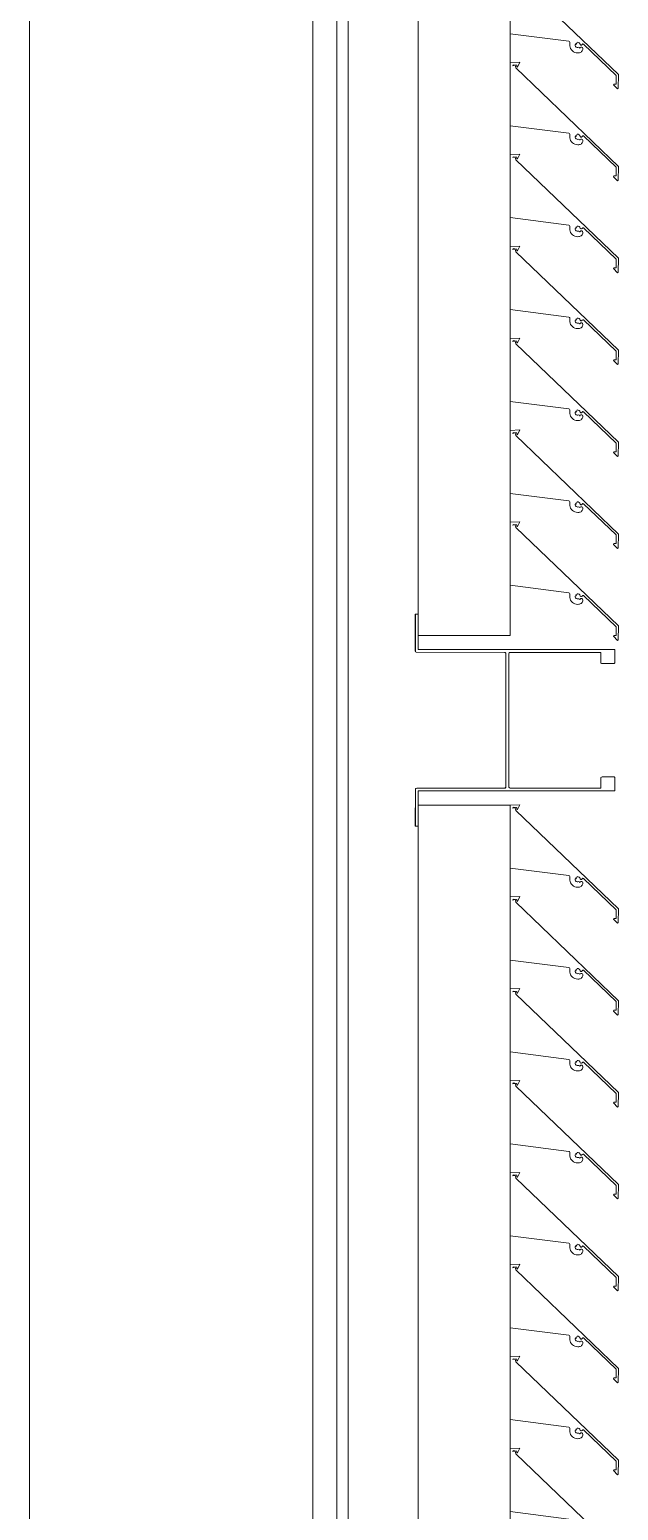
# Model space of a CAD drawing. Header units: millimetres. Extents: x -220592 to 404889, y -217665 to 38245.
# Drawn here: x 7830.18 to 7834.34, y -48047.94 to -48037.47 of the extents above; entities that cross this region are included whole.
import ezdxf

# ---------------------------------------------------------------- set-up
doc = ezdxf.new("R2010")
doc.units = ezdxf.units.MM
doc.linetypes.add('XKITLINE00', pattern=[0])
doc.layers.add('Part', color=7, linetype='Continuous', lineweight=0)

# ---------------------------------------------------------------- blocks, each defined once
blk = doc.blocks.new('*A15046')
at = {"layer": 'Part', "color": 7, "linetype": 'XKITLINE00', "lineweight": 0}
for p, q in [((92.53, 356.643483), (92.53, 93.899527)), ((94.53, 93.899527), (94.53, 244.699959))]:
    blk.add_line(p, q, dxfattribs=at)
blk = doc.blocks.new('*A15638')
at = {"layer": 'Part', "color": 7, "linetype": 'XKITLINE00', "lineweight": 0}
for p, q in [((94.700136, 154.15), (94.700136, 181.4)), ((94.780136, 154.15), (94.780136, 181.4))]:
    blk.add_line(p, q, dxfattribs=at)
blk = doc.blocks.new('*A15639')
at = {"layer": 'Part', "color": 7, "linetype": 'XKITLINE00', "lineweight": 0}
for p, q in [((95.925304, 182.26533), (95.275304, 182.26533)), ((95.275304, 182.26533), (95.275304, 168.465444)), ((95.925304, 182.26533), (95.925304, 168.465444)), ((95.925304, 168.465444), (95.275304, 168.465444))]:
    blk.add_line(p, q, dxfattribs=at)
blk = doc.blocks.new('*A15640')
at = {"layer": 'Part', "color": 7, "linetype": 'XKITLINE00', "lineweight": 0}
for p, q in [((95.925304, 171.865326), (95.992799, 171.86794)), ((95.947029, 171.850196), (95.944993, 171.843623)), ((95.944993, 171.843623), (95.962009, 171.846527)), ((95.972012, 171.847056), (95.947029, 171.850196)), ((95.962009, 171.846527), (95.964906, 171.827984)), ((95.972141, 171.834865), (95.972012, 171.847056)), ((95.977264, 171.834453), (95.972141, 171.834865)), ((95.992799, 171.86794), (95.977264, 171.834453)), ((95.964906, 171.827984), (96.690028, 171.131738)), ((96.339112, 171.366618), (95.925304, 171.419622)), ((96.344187, 171.364428), (96.339112, 171.366618)), ((96.347324, 171.359876), (96.344187, 171.364428)), ((96.346077, 171.34422), (96.347563, 171.354354)), ((96.346452, 171.333984), (96.346077, 171.34422)), ((96.348675, 171.323985), (96.346452, 171.333984)), ((96.347563, 171.354354), (96.347324, 171.359876)), ((96.352673, 171.314555), (96.348675, 171.323985)), ((96.358313, 171.306005), (96.352673, 171.314555)), ((96.391775, 171.343926), (96.38407, 171.34282)), ((96.38407, 171.34282), (96.384639, 171.336336)), ((96.384639, 171.336336), (96.387441, 171.330462)), ((96.387441, 171.330462), (96.392123, 171.32594)), ((96.397771, 171.35193), (96.390606, 171.350986)), ((96.390606, 171.350986), (96.391775, 171.343926)), ((96.392123, 171.32594), (96.398091, 171.323342)), ((96.400093, 171.35932), (96.397771, 171.35193)), ((96.398091, 171.323342), (96.404591, 171.322998)), ((96.406765, 171.358898), (96.400093, 171.35932)), ((96.404591, 171.322998), (96.410509, 171.323903)), ((96.412841, 171.356108), (96.406765, 171.358898)), ((96.410509, 171.323903), (96.41532, 171.321496)), ((96.417508, 171.351322), (96.412841, 171.356108)), ((96.41532, 171.321496), (96.41735, 171.316515)), ((96.41735, 171.316515), (96.420292, 171.321987)), ((96.420622, 171.343748), (96.417508, 171.351322)), ((96.420292, 171.321987), (96.425448, 171.325205)), ((96.424805, 171.339591), (96.420622, 171.343748)), ((96.430699, 171.339385), (96.424805, 171.339591)), ((96.425448, 171.325205), (96.431526, 171.325193)), ((96.435163, 171.343239), (96.430699, 171.339385)), ((96.431526, 171.325193), (96.43667, 171.321956)), ((96.438818, 171.347866), (96.435163, 171.343239)), ((96.43667, 171.321956), (96.43931, 171.316482)), ((96.43931, 171.316482), (96.438814, 171.308712)), ((96.443977, 171.346774), (96.438818, 171.347866)), ((96.674993, 171.125371), (96.443977, 171.346774)), ((96.365409, 171.298618), (96.358313, 171.306005)), ((96.373725, 171.29264), (96.365409, 171.298618)), ((96.382988, 171.288267), (96.373725, 171.29264)), ((96.392889, 171.285644), (96.382988, 171.288267)), ((96.403102, 171.284859), (96.392889, 171.285644)), ((96.409901, 171.284957), (96.403102, 171.284859)), ((96.415629, 171.285593), (96.409901, 171.284957)), ((96.42113, 171.287312), (96.415629, 171.285593)), ((96.4262, 171.290052), (96.42113, 171.287312)), ((96.430653, 171.29371), (96.4262, 171.290052)), ((96.434325, 171.298153), (96.430653, 171.29371)), ((96.437079, 171.303216), (96.434325, 171.298153)), ((96.438814, 171.308712), (96.437079, 171.303216)), ((96.67465, 171.064025), (96.674993, 171.125371)), ((96.690028, 171.131738), (96.689475, 171.032587)), ((96.656145, 171.059007), (96.65723, 171.063928)), ((96.684794, 171.030119), (96.656145, 171.059007)), ((96.65723, 171.063928), (96.67465, 171.064025)), ((96.689475, 171.032587), (96.684794, 171.030119))]:
    blk.add_line(p, q, dxfattribs=at)
blk = doc.blocks.new('*A15641')
at = {"layer": 'Part', "color": 7, "linetype": 'XKITLINE00', "lineweight": 0}
for p, q in [((95.925304, 171.215326), (95.992799, 171.21794)), ((95.992799, 171.21794), (95.977264, 171.184453)), ((95.947029, 171.200196), (95.944993, 171.193623)), ((95.944993, 171.193623), (95.962009, 171.196527)), ((95.972012, 171.197056), (95.947029, 171.200196)), ((95.962009, 171.196527), (95.964906, 171.177984)), ((95.964906, 171.177984), (96.690028, 170.481738)), ((95.972141, 171.184865), (95.972012, 171.197056)), ((95.977264, 171.184453), (95.972141, 171.184865)), ((96.339112, 170.716618), (95.925304, 170.769622)), ((96.344187, 170.714428), (96.339112, 170.716618)), ((96.347324, 170.709876), (96.344187, 170.714428)), ((96.346077, 170.69422), (96.347563, 170.704354)), ((96.346452, 170.683984), (96.346077, 170.69422)), ((96.348675, 170.673985), (96.346452, 170.683984)), ((96.347563, 170.704354), (96.347324, 170.709876)), ((96.391775, 170.693926), (96.38407, 170.69282)), ((96.38407, 170.69282), (96.384639, 170.686336)), ((96.384639, 170.686336), (96.387441, 170.680462)), ((96.397771, 170.70193), (96.390606, 170.700986)), ((96.390606, 170.700986), (96.391775, 170.693926)), ((96.400093, 170.70932), (96.397771, 170.70193)), ((96.406765, 170.708898), (96.400093, 170.70932)), ((96.412841, 170.706108), (96.406765, 170.708898)), ((96.417508, 170.701322), (96.412841, 170.706108)), ((96.420622, 170.693748), (96.417508, 170.701322)), ((96.424805, 170.689591), (96.420622, 170.693748)), ((96.430699, 170.689385), (96.424805, 170.689591)), ((96.435163, 170.693239), (96.430699, 170.689385)), ((96.438818, 170.697866), (96.435163, 170.693239)), ((96.443977, 170.696774), (96.438818, 170.697866)), ((96.674993, 170.475371), (96.443977, 170.696774)), ((96.352673, 170.664555), (96.348675, 170.673985)), ((96.358313, 170.656005), (96.352673, 170.664555)), ((96.365409, 170.648618), (96.358313, 170.656005)), ((96.373725, 170.64264), (96.365409, 170.648618)), ((96.382988, 170.638267), (96.373725, 170.64264)), ((96.392889, 170.635644), (96.382988, 170.638267)), ((96.387441, 170.680462), (96.392123, 170.67594)), ((96.392123, 170.67594), (96.398091, 170.673342)), ((96.403102, 170.634859), (96.392889, 170.635644)), ((96.398091, 170.673342), (96.404591, 170.672998)), ((96.409901, 170.634957), (96.403102, 170.634859)), ((96.404591, 170.672998), (96.410509, 170.673903)), ((96.415629, 170.635593), (96.409901, 170.634957)), ((96.410509, 170.673903), (96.41532, 170.671496)), ((96.41532, 170.671496), (96.41735, 170.666515)), ((96.42113, 170.637312), (96.415629, 170.635593)), ((96.41735, 170.666515), (96.420292, 170.671987)), ((96.420292, 170.671987), (96.425448, 170.675205)), ((96.4262, 170.640052), (96.42113, 170.637312)), ((96.425448, 170.675205), (96.431526, 170.675193)), ((96.430653, 170.64371), (96.4262, 170.640052)), ((96.434325, 170.648153), (96.430653, 170.64371)), ((96.431526, 170.675193), (96.43667, 170.671956)), ((96.437079, 170.653216), (96.434325, 170.648153)), ((96.43667, 170.671956), (96.43931, 170.666482)), ((96.438814, 170.658712), (96.437079, 170.653216)), ((96.43931, 170.666482), (96.438814, 170.658712)), ((96.67465, 170.414025), (96.674993, 170.475371)), ((96.690028, 170.481738), (96.689475, 170.382587)), ((96.656145, 170.409007), (96.65723, 170.413928)), ((96.684794, 170.380119), (96.656145, 170.409007)), ((96.65723, 170.413928), (96.67465, 170.414025)), ((96.689475, 170.382587), (96.684794, 170.380119))]:
    blk.add_line(p, q, dxfattribs=at)
blk = doc.blocks.new('*A15642')
at = {"layer": 'Part', "color": 7, "linetype": 'XKITLINE00', "lineweight": 0}
for p, q in [((95.925304, 170.565326), (95.992799, 170.56794)), ((95.947029, 170.550196), (95.944993, 170.543623)), ((95.944993, 170.543623), (95.962009, 170.546527)), ((95.972012, 170.547056), (95.947029, 170.550196)), ((95.962009, 170.546527), (95.964906, 170.527984)), ((95.964906, 170.527984), (96.690028, 169.831738)), ((95.972141, 170.534865), (95.972012, 170.547056)), ((95.977264, 170.534453), (95.972141, 170.534865)), ((95.992799, 170.56794), (95.977264, 170.534453)), ((96.339112, 170.066618), (95.925304, 170.119622)), ((96.344187, 170.064428), (96.339112, 170.066618)), ((96.347324, 170.059876), (96.344187, 170.064428)), ((96.347563, 170.054354), (96.347324, 170.059876)), ((96.400093, 170.05932), (96.397771, 170.05193)), ((96.406765, 170.058898), (96.400093, 170.05932)), ((96.412841, 170.056108), (96.406765, 170.058898)), ((96.417508, 170.051322), (96.412841, 170.056108)), ((96.346077, 170.04422), (96.347563, 170.054354)), ((96.346452, 170.033984), (96.346077, 170.04422)), ((96.348675, 170.023985), (96.346452, 170.033984)), ((96.352673, 170.014555), (96.348675, 170.023985)), ((96.358313, 170.006005), (96.352673, 170.014555)), ((96.365409, 169.998618), (96.358313, 170.006005)), ((96.373725, 169.99264), (96.365409, 169.998618)), ((96.382988, 169.988267), (96.373725, 169.99264)), ((96.392889, 169.985644), (96.382988, 169.988267)), ((96.391775, 170.043926), (96.38407, 170.04282)), ((96.38407, 170.04282), (96.384639, 170.036336)), ((96.384639, 170.036336), (96.387441, 170.030462)), ((96.387441, 170.030462), (96.392123, 170.02594)), ((96.397771, 170.05193), (96.390606, 170.050986)), ((96.390606, 170.050986), (96.391775, 170.043926)), ((96.392123, 170.02594), (96.398091, 170.023342)), ((96.403102, 169.984859), (96.392889, 169.985644)), ((96.398091, 170.023342), (96.404591, 170.022998)), ((96.409901, 169.984957), (96.403102, 169.984859)), ((96.404591, 170.022998), (96.410509, 170.023903)), ((96.415629, 169.985593), (96.409901, 169.984957)), ((96.410509, 170.023903), (96.41532, 170.021496)), ((96.41532, 170.021496), (96.41735, 170.016515)), ((96.42113, 169.987312), (96.415629, 169.985593)), ((96.41735, 170.016515), (96.420292, 170.021987)), ((96.420622, 170.043748), (96.417508, 170.051322)), ((96.420292, 170.021987), (96.425448, 170.025205)), ((96.424805, 170.039591), (96.420622, 170.043748)), ((96.4262, 169.990052), (96.42113, 169.987312)), ((96.430699, 170.039385), (96.424805, 170.039591)), ((96.425448, 170.025205), (96.431526, 170.025193)), ((96.430653, 169.99371), (96.4262, 169.990052)), ((96.434325, 169.998153), (96.430653, 169.99371)), ((96.435163, 170.043239), (96.430699, 170.039385)), ((96.431526, 170.025193), (96.43667, 170.021956)), ((96.437079, 170.003216), (96.434325, 169.998153)), ((96.438818, 170.047866), (96.435163, 170.043239)), ((96.43667, 170.021956), (96.43931, 170.016482)), ((96.438814, 170.008712), (96.437079, 170.003216)), ((96.43931, 170.016482), (96.438814, 170.008712)), ((96.443977, 170.046774), (96.438818, 170.047866)), ((96.674993, 169.825371), (96.443977, 170.046774)), ((96.656145, 169.759007), (96.65723, 169.763928)), ((96.684794, 169.730119), (96.656145, 169.759007)), ((96.65723, 169.763928), (96.67465, 169.764025)), ((96.67465, 169.764025), (96.674993, 169.825371)), ((96.690028, 169.831738), (96.689475, 169.732587)), ((96.689475, 169.732587), (96.684794, 169.730119))]:
    blk.add_line(p, q, dxfattribs=at)
blk = doc.blocks.new('*A15643')
at = {"layer": 'Part', "color": 7, "linetype": 'XKITLINE00', "lineweight": 0}
for p, q in [((95.925304, 169.915326), (95.992799, 169.91794)), ((95.947029, 169.900196), (95.944993, 169.893623)), ((95.944993, 169.893623), (95.962009, 169.896527)), ((95.972012, 169.897056), (95.947029, 169.900196)), ((95.962009, 169.896527), (95.964906, 169.877984)), ((95.964906, 169.877984), (96.690028, 169.181738)), ((95.972141, 169.884865), (95.972012, 169.897056)), ((95.977264, 169.884453), (95.972141, 169.884865)), ((95.992799, 169.91794), (95.977264, 169.884453)), ((96.339112, 169.416618), (95.925304, 169.469622)), ((96.344187, 169.414428), (96.339112, 169.416618)), ((96.347324, 169.409876), (96.344187, 169.414428)), ((96.346077, 169.39422), (96.347563, 169.404354)), ((96.346452, 169.383984), (96.346077, 169.39422)), ((96.348675, 169.373985), (96.346452, 169.383984)), ((96.347563, 169.404354), (96.347324, 169.409876)), ((96.352673, 169.364555), (96.348675, 169.373985)), ((96.358313, 169.356005), (96.352673, 169.364555)), ((96.365409, 169.348618), (96.358313, 169.356005)), ((96.373725, 169.34264), (96.365409, 169.348618)), ((96.382988, 169.338267), (96.373725, 169.34264)), ((96.392889, 169.335644), (96.382988, 169.338267)), ((96.391775, 169.393926), (96.38407, 169.39282)), ((96.38407, 169.39282), (96.384639, 169.386336)), ((96.384639, 169.386336), (96.387441, 169.380462)), ((96.387441, 169.380462), (96.392123, 169.37594)), ((96.397771, 169.40193), (96.390606, 169.400986)), ((96.390606, 169.400986), (96.391775, 169.393926)), ((96.392123, 169.37594), (96.398091, 169.373342)), ((96.403102, 169.334859), (96.392889, 169.335644)), ((96.400093, 169.40932), (96.397771, 169.40193)), ((96.398091, 169.373342), (96.404591, 169.372998)), ((96.406765, 169.408898), (96.400093, 169.40932)), ((96.409901, 169.334957), (96.403102, 169.334859)), ((96.404591, 169.372998), (96.410509, 169.373903)), ((96.412841, 169.406108), (96.406765, 169.408898)), ((96.415629, 169.335593), (96.409901, 169.334957)), ((96.410509, 169.373903), (96.41532, 169.371496)), ((96.417508, 169.401322), (96.412841, 169.406108)), ((96.41532, 169.371496), (96.41735, 169.366515)), ((96.42113, 169.337312), (96.415629, 169.335593)), ((96.41735, 169.366515), (96.420292, 169.371987)), ((96.420622, 169.393748), (96.417508, 169.401322)), ((96.420292, 169.371987), (96.425448, 169.375205)), ((96.424805, 169.389591), (96.420622, 169.393748)), ((96.4262, 169.340052), (96.42113, 169.337312)), ((96.430699, 169.389385), (96.424805, 169.389591)), ((96.425448, 169.375205), (96.431526, 169.375193)), ((96.430653, 169.34371), (96.4262, 169.340052)), ((96.434325, 169.348153), (96.430653, 169.34371)), ((96.435163, 169.393239), (96.430699, 169.389385)), ((96.431526, 169.375193), (96.43667, 169.371956)), ((96.437079, 169.353216), (96.434325, 169.348153)), ((96.438818, 169.397866), (96.435163, 169.393239)), ((96.43667, 169.371956), (96.43931, 169.366482)), ((96.438814, 169.358712), (96.437079, 169.353216)), ((96.43931, 169.366482), (96.438814, 169.358712)), ((96.443977, 169.396774), (96.438818, 169.397866)), ((96.674993, 169.175371), (96.443977, 169.396774)), ((96.656145, 169.109007), (96.65723, 169.113928)), ((96.65723, 169.113928), (96.67465, 169.114025)), ((96.67465, 169.114025), (96.674993, 169.175371)), ((96.690028, 169.181738), (96.689475, 169.082587)), ((96.684794, 169.080119), (96.656145, 169.109007)), ((96.689475, 169.082587), (96.684794, 169.080119))]:
    blk.add_line(p, q, dxfattribs=at)
blk = doc.blocks.new('*A15644')
at = {"layer": 'Part', "color": 7, "linetype": 'XKITLINE00', "lineweight": 0}
for p, q in [((95.925304, 169.265326), (95.992799, 169.26794)), ((95.947029, 169.250196), (95.944993, 169.243623)), ((95.944993, 169.243623), (95.962009, 169.246527)), ((95.972012, 169.247056), (95.947029, 169.250196)), ((95.962009, 169.246527), (95.964906, 169.227984)), ((95.964906, 169.227984), (96.690028, 168.531738)), ((95.972141, 169.234865), (95.972012, 169.247056)), ((95.977264, 169.234453), (95.972141, 169.234865)), ((95.992799, 169.26794), (95.977264, 169.234453)), ((96.339112, 168.766618), (95.925304, 168.819622)), ((96.344187, 168.764428), (96.339112, 168.766618)), ((96.347324, 168.759876), (96.344187, 168.764428)), ((96.346077, 168.74422), (96.347563, 168.754354)), ((96.346452, 168.733984), (96.346077, 168.74422)), ((96.348675, 168.723985), (96.346452, 168.733984)), ((96.347563, 168.754354), (96.347324, 168.759876)), ((96.352673, 168.714555), (96.348675, 168.723985)), ((96.358313, 168.706005), (96.352673, 168.714555)), ((96.365409, 168.698618), (96.358313, 168.706005)), ((96.373725, 168.69264), (96.365409, 168.698618)), ((96.391775, 168.743926), (96.38407, 168.74282)), ((96.38407, 168.74282), (96.384639, 168.736336)), ((96.384639, 168.736336), (96.387441, 168.730462)), ((96.387441, 168.730462), (96.392123, 168.72594)), ((96.397771, 168.75193), (96.390606, 168.750986)), ((96.390606, 168.750986), (96.391775, 168.743926)), ((96.392123, 168.72594), (96.398091, 168.723342)), ((96.400093, 168.75932), (96.397771, 168.75193)), ((96.398091, 168.723342), (96.404591, 168.722998)), ((96.406765, 168.758898), (96.400093, 168.75932)), ((96.404591, 168.722998), (96.410509, 168.723903)), ((96.412841, 168.756108), (96.406765, 168.758898)), ((96.410509, 168.723903), (96.41532, 168.721496)), ((96.417508, 168.751322), (96.412841, 168.756108)), ((96.41532, 168.721496), (96.41735, 168.716515)), ((96.41735, 168.716515), (96.420292, 168.721987)), ((96.420622, 168.743748), (96.417508, 168.751322)), ((96.420292, 168.721987), (96.425448, 168.725205)), ((96.424805, 168.739591), (96.420622, 168.743748)), ((96.430699, 168.739385), (96.424805, 168.739591)), ((96.425448, 168.725205), (96.431526, 168.725193)), ((96.430653, 168.69371), (96.4262, 168.690052)), ((96.434325, 168.698153), (96.430653, 168.69371)), ((96.435163, 168.743239), (96.430699, 168.739385)), ((96.431526, 168.725193), (96.43667, 168.721956)), ((96.437079, 168.703216), (96.434325, 168.698153)), ((96.438818, 168.747866), (96.435163, 168.743239)), ((96.43667, 168.721956), (96.43931, 168.716482)), ((96.438814, 168.708712), (96.437079, 168.703216)), ((96.43931, 168.716482), (96.438814, 168.708712)), ((96.443977, 168.746774), (96.438818, 168.747866)), ((96.674993, 168.525371), (96.443977, 168.746774)), ((96.382988, 168.688267), (96.373725, 168.69264)), ((96.392889, 168.685644), (96.382988, 168.688267)), ((96.403102, 168.684859), (96.392889, 168.685644)), ((96.409901, 168.684957), (96.403102, 168.684859)), ((96.415629, 168.685593), (96.409901, 168.684957)), ((96.42113, 168.687312), (96.415629, 168.685593)), ((96.4262, 168.690052), (96.42113, 168.687312)), ((96.67465, 168.464025), (96.674993, 168.525371)), ((96.690028, 168.531738), (96.689475, 168.432587)), ((96.656145, 168.459007), (96.65723, 168.463928)), ((96.684794, 168.430119), (96.656145, 168.459007)), ((96.65723, 168.463928), (96.67465, 168.464025)), ((96.689475, 168.432587), (96.684794, 168.430119))]:
    blk.add_line(p, q, dxfattribs=at)
blk = doc.blocks.new('*A15645')
at = {"layer": 'Part', "color": 7, "linetype": 'XKITLINE00', "lineweight": 0}
for p, q in [((95.925418, 167.26533), (95.992799, 167.26794)), ((95.947029, 167.250196), (95.944993, 167.243623)), ((95.944993, 167.243623), (95.962009, 167.246527)), ((95.972012, 167.247056), (95.947029, 167.250196)), ((95.962009, 167.246527), (95.964906, 167.227984)), ((95.964906, 167.227984), (96.690028, 166.531738)), ((95.972141, 167.234865), (95.972012, 167.247056)), ((95.977264, 167.234453), (95.972141, 167.234865)), ((95.992799, 167.26794), (95.977264, 167.234453)), ((96.339112, 166.766618), (95.925304, 166.819622)), ((96.344187, 166.764428), (96.339112, 166.766618)), ((96.347324, 166.759876), (96.344187, 166.764428)), ((96.346077, 166.74422), (96.347563, 166.754354)), ((96.346452, 166.733984), (96.346077, 166.74422)), ((96.348675, 166.723985), (96.346452, 166.733984)), ((96.347563, 166.754354), (96.347324, 166.759876)), ((96.352673, 166.714555), (96.348675, 166.723985)), ((96.358313, 166.706005), (96.352673, 166.714555)), ((96.365409, 166.698618), (96.358313, 166.706005)), ((96.391775, 166.743926), (96.38407, 166.74282)), ((96.38407, 166.74282), (96.384639, 166.736336)), ((96.384639, 166.736336), (96.387441, 166.730462)), ((96.387441, 166.730462), (96.392123, 166.72594)), ((96.397771, 166.75193), (96.390606, 166.750986)), ((96.390606, 166.750986), (96.391775, 166.743926)), ((96.392123, 166.72594), (96.398091, 166.723342)), ((96.400093, 166.75932), (96.397771, 166.75193)), ((96.398091, 166.723342), (96.404591, 166.722998)), ((96.406765, 166.758898), (96.400093, 166.75932)), ((96.404591, 166.722998), (96.410509, 166.723903)), ((96.412841, 166.756108), (96.406765, 166.758898)), ((96.410509, 166.723903), (96.41532, 166.721496)), ((96.417508, 166.751322), (96.412841, 166.756108)), ((96.41532, 166.721496), (96.41735, 166.716515)), ((96.41735, 166.716515), (96.420292, 166.721987)), ((96.420622, 166.743748), (96.417508, 166.751322)), ((96.420292, 166.721987), (96.425448, 166.725205)), ((96.424805, 166.739591), (96.420622, 166.743748)), ((96.430699, 166.739385), (96.424805, 166.739591)), ((96.425448, 166.725205), (96.431526, 166.725193)), ((96.435163, 166.743239), (96.430699, 166.739385)), ((96.431526, 166.725193), (96.43667, 166.721956)), ((96.438818, 166.747866), (96.435163, 166.743239)), ((96.43667, 166.721956), (96.43931, 166.716482)), ((96.438814, 166.708712), (96.437079, 166.703216)), ((96.43931, 166.716482), (96.438814, 166.708712)), ((96.443977, 166.746774), (96.438818, 166.747866)), ((96.674993, 166.525371), (96.443977, 166.746774)), ((96.373725, 166.69264), (96.365409, 166.698618)), ((96.382988, 166.688267), (96.373725, 166.69264)), ((96.392889, 166.685644), (96.382988, 166.688267)), ((96.403102, 166.684859), (96.392889, 166.685644)), ((96.409901, 166.684957), (96.403102, 166.684859)), ((96.415629, 166.685593), (96.409901, 166.684957)), ((96.42113, 166.687312), (96.415629, 166.685593)), ((96.4262, 166.690052), (96.42113, 166.687312)), ((96.430653, 166.69371), (96.4262, 166.690052)), ((96.434325, 166.698153), (96.430653, 166.69371)), ((96.437079, 166.703216), (96.434325, 166.698153)), ((96.67465, 166.464025), (96.674993, 166.525371)), ((96.690028, 166.531738), (96.689475, 166.432587)), ((96.656145, 166.459007), (96.65723, 166.463928)), ((96.684794, 166.430119), (96.656145, 166.459007)), ((96.65723, 166.463928), (96.67465, 166.464025)), ((96.689475, 166.432587), (96.684794, 166.430119))]:
    blk.add_line(p, q, dxfattribs=at)
blk = doc.blocks.new('*A15646')
at = {"layer": 'Part', "color": 7, "linetype": 'XKITLINE00', "lineweight": 0}
for p, q in [((95.925304, 167.26533), (95.275304, 167.26533)), ((95.275304, 167.26533), (95.275304, 153.465444)), ((95.925304, 167.26533), (95.925304, 153.465444)), ((95.925304, 153.465444), (95.275304, 153.465444))]:
    blk.add_line(p, q, dxfattribs=at)
blk = doc.blocks.new('*A15647')
at = {"layer": 'Part', "color": 7, "linetype": 'XKITLINE00', "lineweight": 0}
for p, q in [((95.925304, 166.615326), (95.992799, 166.61794)), ((95.947029, 166.600196), (95.944993, 166.593623)), ((95.972012, 166.597056), (95.947029, 166.600196)), ((95.992799, 166.61794), (95.977264, 166.584453)), ((95.944993, 166.593623), (95.962009, 166.596527)), ((95.962009, 166.596527), (95.964906, 166.577984)), ((95.964906, 166.577984), (96.690028, 165.881738)), ((95.972141, 166.584865), (95.972012, 166.597056)), ((95.977264, 166.584453), (95.972141, 166.584865)), ((96.339112, 166.116618), (95.925304, 166.169622)), ((96.344187, 166.114428), (96.339112, 166.116618)), ((96.347324, 166.109876), (96.344187, 166.114428)), ((96.346077, 166.09422), (96.347563, 166.104354)), ((96.346452, 166.083984), (96.346077, 166.09422)), ((96.348675, 166.073985), (96.346452, 166.083984)), ((96.347563, 166.104354), (96.347324, 166.109876)), ((96.391775, 166.093926), (96.38407, 166.09282)), ((96.38407, 166.09282), (96.384639, 166.086336)), ((96.384639, 166.086336), (96.387441, 166.080462)), ((96.387441, 166.080462), (96.392123, 166.07594)), ((96.397771, 166.10193), (96.390606, 166.100986)), ((96.390606, 166.100986), (96.391775, 166.093926)), ((96.392123, 166.07594), (96.398091, 166.073342)), ((96.400093, 166.10932), (96.397771, 166.10193)), ((96.406765, 166.108898), (96.400093, 166.10932)), ((96.412841, 166.106108), (96.406765, 166.108898)), ((96.417508, 166.101322), (96.412841, 166.106108)), ((96.420622, 166.093748), (96.417508, 166.101322)), ((96.424805, 166.089591), (96.420622, 166.093748)), ((96.430699, 166.089385), (96.424805, 166.089591)), ((96.435163, 166.093239), (96.430699, 166.089385)), ((96.438818, 166.097866), (96.435163, 166.093239)), ((96.443977, 166.096774), (96.438818, 166.097866)), ((96.674993, 165.875371), (96.443977, 166.096774)), ((96.352673, 166.064555), (96.348675, 166.073985)), ((96.358313, 166.056005), (96.352673, 166.064555)), ((96.365409, 166.048618), (96.358313, 166.056005)), ((96.373725, 166.04264), (96.365409, 166.048618)), ((96.382988, 166.038267), (96.373725, 166.04264)), ((96.392889, 166.035644), (96.382988, 166.038267)), ((96.403102, 166.034859), (96.392889, 166.035644)), ((96.398091, 166.073342), (96.404591, 166.072998)), ((96.409901, 166.034957), (96.403102, 166.034859)), ((96.404591, 166.072998), (96.410509, 166.073903)), ((96.415629, 166.035593), (96.409901, 166.034957)), ((96.410509, 166.073903), (96.41532, 166.071496)), ((96.41532, 166.071496), (96.41735, 166.066515)), ((96.42113, 166.037312), (96.415629, 166.035593)), ((96.41735, 166.066515), (96.420292, 166.071987)), ((96.420292, 166.071987), (96.425448, 166.075205)), ((96.4262, 166.040052), (96.42113, 166.037312)), ((96.425448, 166.075205), (96.431526, 166.075193)), ((96.430653, 166.04371), (96.4262, 166.040052)), ((96.434325, 166.048153), (96.430653, 166.04371)), ((96.431526, 166.075193), (96.43667, 166.071956)), ((96.437079, 166.053216), (96.434325, 166.048153)), ((96.43667, 166.071956), (96.43931, 166.066482)), ((96.438814, 166.058712), (96.437079, 166.053216)), ((96.43931, 166.066482), (96.438814, 166.058712)), ((96.67465, 165.814025), (96.674993, 165.875371)), ((96.690028, 165.881738), (96.689475, 165.782587)), ((96.656145, 165.809007), (96.65723, 165.813928)), ((96.684794, 165.780119), (96.656145, 165.809007)), ((96.65723, 165.813928), (96.67465, 165.814025)), ((96.689475, 165.782587), (96.684794, 165.780119))]:
    blk.add_line(p, q, dxfattribs=at)
blk = doc.blocks.new('*A15648')
at = {"layer": 'Part', "color": 7, "linetype": 'XKITLINE00', "lineweight": 0}
for p, q in [((95.925304, 165.965326), (95.992799, 165.96794)), ((95.947029, 165.950196), (95.944993, 165.943623)), ((95.944993, 165.943623), (95.962009, 165.946527)), ((95.972012, 165.947056), (95.947029, 165.950196)), ((95.962009, 165.946527), (95.964906, 165.927984)), ((95.964906, 165.927984), (96.690028, 165.231738)), ((95.972141, 165.934865), (95.972012, 165.947056)), ((95.977264, 165.934453), (95.972141, 165.934865)), ((95.992799, 165.96794), (95.977264, 165.934453)), ((96.339112, 165.466618), (95.925304, 165.519622)), ((96.344187, 165.464428), (96.339112, 165.466618)), ((96.347324, 165.459876), (96.344187, 165.464428)), ((96.346077, 165.44422), (96.347563, 165.454354)), ((96.347563, 165.454354), (96.347324, 165.459876)), ((96.397771, 165.45193), (96.390606, 165.450986)), ((96.390606, 165.450986), (96.391775, 165.443926)), ((96.400093, 165.45932), (96.397771, 165.45193)), ((96.406765, 165.458898), (96.400093, 165.45932)), ((96.412841, 165.456108), (96.406765, 165.458898)), ((96.417508, 165.451322), (96.412841, 165.456108)), ((96.420622, 165.443748), (96.417508, 165.451322)), ((96.438818, 165.447866), (96.435163, 165.443239)), ((96.443977, 165.446774), (96.438818, 165.447866)), ((96.346452, 165.433984), (96.346077, 165.44422)), ((96.348675, 165.423985), (96.346452, 165.433984)), ((96.352673, 165.414555), (96.348675, 165.423985)), ((96.358313, 165.406005), (96.352673, 165.414555)), ((96.365409, 165.398618), (96.358313, 165.406005)), ((96.373725, 165.39264), (96.365409, 165.398618)), ((96.382988, 165.388267), (96.373725, 165.39264)), ((96.392889, 165.385644), (96.382988, 165.388267)), ((96.391775, 165.443926), (96.38407, 165.44282)), ((96.38407, 165.44282), (96.384639, 165.436336)), ((96.384639, 165.436336), (96.387441, 165.430462)), ((96.387441, 165.430462), (96.392123, 165.42594)), ((96.392123, 165.42594), (96.398091, 165.423342)), ((96.403102, 165.384859), (96.392889, 165.385644)), ((96.398091, 165.423342), (96.404591, 165.422998)), ((96.409901, 165.384957), (96.403102, 165.384859)), ((96.404591, 165.422998), (96.410509, 165.423903)), ((96.415629, 165.385593), (96.409901, 165.384957)), ((96.410509, 165.423903), (96.41532, 165.421496)), ((96.41532, 165.421496), (96.41735, 165.416515)), ((96.42113, 165.387312), (96.415629, 165.385593)), ((96.41735, 165.416515), (96.420292, 165.421987)), ((96.420292, 165.421987), (96.425448, 165.425205)), ((96.424805, 165.439591), (96.420622, 165.443748)), ((96.4262, 165.390052), (96.42113, 165.387312)), ((96.430699, 165.439385), (96.424805, 165.439591)), ((96.425448, 165.425205), (96.431526, 165.425193)), ((96.430653, 165.39371), (96.4262, 165.390052)), ((96.434325, 165.398153), (96.430653, 165.39371)), ((96.435163, 165.443239), (96.430699, 165.439385)), ((96.431526, 165.425193), (96.43667, 165.421956)), ((96.437079, 165.403216), (96.434325, 165.398153)), ((96.43667, 165.421956), (96.43931, 165.416482)), ((96.438814, 165.408712), (96.437079, 165.403216)), ((96.43931, 165.416482), (96.438814, 165.408712)), ((96.674993, 165.225371), (96.443977, 165.446774)), ((96.656145, 165.159007), (96.65723, 165.163928)), ((96.684794, 165.130119), (96.656145, 165.159007)), ((96.65723, 165.163928), (96.67465, 165.164025)), ((96.67465, 165.164025), (96.674993, 165.225371)), ((96.690028, 165.231738), (96.689475, 165.132587)), ((96.689475, 165.132587), (96.684794, 165.130119))]:
    blk.add_line(p, q, dxfattribs=at)
blk = doc.blocks.new('*A15649')
at = {"layer": 'Part', "color": 7, "linetype": 'XKITLINE00', "lineweight": 0}
for p, q in [((95.925304, 165.315326), (95.992799, 165.31794)), ((95.947029, 165.300196), (95.944993, 165.293623)), ((95.944993, 165.293623), (95.962009, 165.296527)), ((95.972012, 165.297056), (95.947029, 165.300196)), ((95.962009, 165.296527), (95.964906, 165.277984)), ((95.964906, 165.277984), (96.690028, 164.581738)), ((95.972141, 165.284865), (95.972012, 165.297056)), ((95.977264, 165.284453), (95.972141, 165.284865)), ((95.992799, 165.31794), (95.977264, 165.284453)), ((96.339112, 164.816618), (95.925304, 164.869622)), ((96.344187, 164.814428), (96.339112, 164.816618)), ((96.347324, 164.809876), (96.344187, 164.814428)), ((96.346077, 164.79422), (96.347563, 164.804354)), ((96.346452, 164.783984), (96.346077, 164.79422)), ((96.348675, 164.773985), (96.346452, 164.783984)), ((96.347563, 164.804354), (96.347324, 164.809876)), ((96.352673, 164.764555), (96.348675, 164.773985)), ((96.358313, 164.756005), (96.352673, 164.764555)), ((96.365409, 164.748618), (96.358313, 164.756005)), ((96.373725, 164.74264), (96.365409, 164.748618)), ((96.382988, 164.738267), (96.373725, 164.74264)), ((96.392889, 164.735644), (96.382988, 164.738267)), ((96.391775, 164.793926), (96.38407, 164.79282)), ((96.38407, 164.79282), (96.384639, 164.786336)), ((96.384639, 164.786336), (96.387441, 164.780462)), ((96.387441, 164.780462), (96.392123, 164.77594)), ((96.397771, 164.80193), (96.390606, 164.800986)), ((96.390606, 164.800986), (96.391775, 164.793926)), ((96.392123, 164.77594), (96.398091, 164.773342)), ((96.403102, 164.734859), (96.392889, 164.735644)), ((96.400093, 164.80932), (96.397771, 164.80193)), ((96.398091, 164.773342), (96.404591, 164.772998)), ((96.406765, 164.808898), (96.400093, 164.80932)), ((96.409901, 164.734957), (96.403102, 164.734859)), ((96.404591, 164.772998), (96.410509, 164.773903)), ((96.412841, 164.806108), (96.406765, 164.808898)), ((96.415629, 164.735593), (96.409901, 164.734957)), ((96.410509, 164.773903), (96.41532, 164.771496)), ((96.417508, 164.801322), (96.412841, 164.806108)), ((96.41532, 164.771496), (96.41735, 164.766515)), ((96.42113, 164.737312), (96.415629, 164.735593)), ((96.41735, 164.766515), (96.420292, 164.771987)), ((96.420622, 164.793748), (96.417508, 164.801322)), ((96.420292, 164.771987), (96.425448, 164.775205)), ((96.424805, 164.789591), (96.420622, 164.793748)), ((96.4262, 164.740052), (96.42113, 164.737312)), ((96.430699, 164.789385), (96.424805, 164.789591)), ((96.425448, 164.775205), (96.431526, 164.775193)), ((96.430653, 164.74371), (96.4262, 164.740052)), ((96.434325, 164.748153), (96.430653, 164.74371)), ((96.435163, 164.793239), (96.430699, 164.789385)), ((96.431526, 164.775193), (96.43667, 164.771956)), ((96.437079, 164.753216), (96.434325, 164.748153)), ((96.438818, 164.797866), (96.435163, 164.793239)), ((96.43667, 164.771956), (96.43931, 164.766482)), ((96.438814, 164.758712), (96.437079, 164.753216)), ((96.43931, 164.766482), (96.438814, 164.758712)), ((96.443977, 164.796774), (96.438818, 164.797866)), ((96.674993, 164.575371), (96.443977, 164.796774)), ((96.656145, 164.509007), (96.65723, 164.513928)), ((96.684794, 164.480119), (96.656145, 164.509007)), ((96.65723, 164.513928), (96.67465, 164.514025)), ((96.67465, 164.514025), (96.674993, 164.575371)), ((96.690028, 164.581738), (96.689475, 164.482587)), ((96.689475, 164.482587), (96.684794, 164.480119))]:
    blk.add_line(p, q, dxfattribs=at)
blk = doc.blocks.new('*A15650')
at = {"layer": 'Part', "color": 7, "linetype": 'XKITLINE00', "lineweight": 0}
for p, q in [((95.925304, 164.665326), (95.992799, 164.66794)), ((95.947029, 164.650196), (95.944993, 164.643623)), ((95.944993, 164.643623), (95.962009, 164.646527)), ((95.972012, 164.647056), (95.947029, 164.650196)), ((95.962009, 164.646527), (95.964906, 164.627984)), ((95.964906, 164.627984), (96.690028, 163.931738)), ((95.972141, 164.634865), (95.972012, 164.647056)), ((95.977264, 164.634453), (95.972141, 164.634865)), ((95.992799, 164.66794), (95.977264, 164.634453)), ((96.339112, 164.166618), (95.925304, 164.219622)), ((96.344187, 164.164428), (96.339112, 164.166618)), ((96.347324, 164.159876), (96.344187, 164.164428)), ((96.346077, 164.14422), (96.347563, 164.154354)), ((96.346452, 164.133984), (96.346077, 164.14422)), ((96.348675, 164.123985), (96.346452, 164.133984)), ((96.347563, 164.154354), (96.347324, 164.159876)), ((96.352673, 164.114555), (96.348675, 164.123985)), ((96.358313, 164.106005), (96.352673, 164.114555)), ((96.365409, 164.098618), (96.358313, 164.106005)), ((96.373725, 164.09264), (96.365409, 164.098618)), ((96.382988, 164.088267), (96.373725, 164.09264)), ((96.392889, 164.085644), (96.382988, 164.088267)), ((96.391775, 164.143926), (96.38407, 164.14282)), ((96.38407, 164.14282), (96.384639, 164.136336)), ((96.384639, 164.136336), (96.387441, 164.130462)), ((96.387441, 164.130462), (96.392123, 164.12594)), ((96.397771, 164.15193), (96.390606, 164.150986)), ((96.390606, 164.150986), (96.391775, 164.143926)), ((96.392123, 164.12594), (96.398091, 164.123342)), ((96.400093, 164.15932), (96.397771, 164.15193)), ((96.398091, 164.123342), (96.404591, 164.122998)), ((96.406765, 164.158898), (96.400093, 164.15932)), ((96.404591, 164.122998), (96.410509, 164.123903)), ((96.412841, 164.156108), (96.406765, 164.158898)), ((96.410509, 164.123903), (96.41532, 164.121496)), ((96.417508, 164.151322), (96.412841, 164.156108)), ((96.41532, 164.121496), (96.41735, 164.116515)), ((96.42113, 164.087312), (96.415629, 164.085593)), ((96.41735, 164.116515), (96.420292, 164.121987)), ((96.420622, 164.143748), (96.417508, 164.151322)), ((96.420292, 164.121987), (96.425448, 164.125205)), ((96.424805, 164.139591), (96.420622, 164.143748)), ((96.4262, 164.090052), (96.42113, 164.087312)), ((96.430699, 164.139385), (96.424805, 164.139591)), ((96.425448, 164.125205), (96.431526, 164.125193)), ((96.430653, 164.09371), (96.4262, 164.090052)), ((96.434325, 164.098153), (96.430653, 164.09371)), ((96.435163, 164.143239), (96.430699, 164.139385)), ((96.431526, 164.125193), (96.43667, 164.121956)), ((96.437079, 164.103216), (96.434325, 164.098153)), ((96.438818, 164.147866), (96.435163, 164.143239)), ((96.43667, 164.121956), (96.43931, 164.116482)), ((96.438814, 164.108712), (96.437079, 164.103216)), ((96.43931, 164.116482), (96.438814, 164.108712)), ((96.443977, 164.146774), (96.438818, 164.147866)), ((96.674993, 163.925371), (96.443977, 164.146774)), ((96.403102, 164.084859), (96.392889, 164.085644)), ((96.409901, 164.084957), (96.403102, 164.084859)), ((96.415629, 164.085593), (96.409901, 164.084957)), ((96.67465, 163.864025), (96.674993, 163.925371)), ((96.690028, 163.931738), (96.689475, 163.832587)), ((96.656145, 163.859007), (96.65723, 163.863928)), ((96.684794, 163.830119), (96.656145, 163.859007)), ((96.65723, 163.863928), (96.67465, 163.864025)), ((96.689475, 163.832587), (96.684794, 163.830119))]:
    blk.add_line(p, q, dxfattribs=at)
blk = doc.blocks.new('*A15651')
at = {"layer": 'Part', "color": 7, "linetype": 'XKITLINE00', "lineweight": 0}
for p, q in [((95.925304, 164.015326), (95.992799, 164.01794)), ((95.947029, 164.000196), (95.944993, 163.993623)), ((95.944993, 163.993623), (95.962009, 163.996527)), ((95.972012, 163.997056), (95.947029, 164.000196)), ((95.962009, 163.996527), (95.964906, 163.977984)), ((95.972141, 163.984865), (95.972012, 163.997056)), ((95.977264, 163.984453), (95.972141, 163.984865)), ((95.992799, 164.01794), (95.977264, 163.984453)), ((95.964906, 163.977984), (96.690028, 163.281738)), ((96.339112, 163.516618), (95.925304, 163.569622)), ((96.344187, 163.514428), (96.339112, 163.516618)), ((96.347324, 163.509876), (96.344187, 163.514428)), ((96.346077, 163.49422), (96.347563, 163.504354)), ((96.346452, 163.483984), (96.346077, 163.49422)), ((96.348675, 163.473985), (96.346452, 163.483984)), ((96.347563, 163.504354), (96.347324, 163.509876)), ((96.352673, 163.464555), (96.348675, 163.473985)), ((96.358313, 163.456005), (96.352673, 163.464555)), ((96.391775, 163.493926), (96.38407, 163.49282)), ((96.38407, 163.49282), (96.384639, 163.486336)), ((96.384639, 163.486336), (96.387441, 163.480462)), ((96.387441, 163.480462), (96.392123, 163.47594)), ((96.397771, 163.50193), (96.390606, 163.500986)), ((96.390606, 163.500986), (96.391775, 163.493926)), ((96.392123, 163.47594), (96.398091, 163.473342)), ((96.400093, 163.50932), (96.397771, 163.50193)), ((96.398091, 163.473342), (96.404591, 163.472998)), ((96.406765, 163.508898), (96.400093, 163.50932)), ((96.404591, 163.472998), (96.410509, 163.473903)), ((96.412841, 163.506108), (96.406765, 163.508898)), ((96.410509, 163.473903), (96.41532, 163.471496)), ((96.417508, 163.501322), (96.412841, 163.506108)), ((96.41532, 163.471496), (96.41735, 163.466515)), ((96.41735, 163.466515), (96.420292, 163.471987)), ((96.420622, 163.493748), (96.417508, 163.501322)), ((96.420292, 163.471987), (96.425448, 163.475205)), ((96.424805, 163.489591), (96.420622, 163.493748)), ((96.430699, 163.489385), (96.424805, 163.489591)), ((96.425448, 163.475205), (96.431526, 163.475193)), ((96.435163, 163.493239), (96.430699, 163.489385)), ((96.431526, 163.475193), (96.43667, 163.471956)), ((96.438818, 163.497866), (96.435163, 163.493239)), ((96.43667, 163.471956), (96.43931, 163.466482)), ((96.438814, 163.458712), (96.437079, 163.453216)), ((96.43931, 163.466482), (96.438814, 163.458712)), ((96.443977, 163.496774), (96.438818, 163.497866)), ((96.674993, 163.275371), (96.443977, 163.496774)), ((96.365409, 163.448618), (96.358313, 163.456005)), ((96.373725, 163.44264), (96.365409, 163.448618)), ((96.382988, 163.438267), (96.373725, 163.44264)), ((96.392889, 163.435644), (96.382988, 163.438267)), ((96.403102, 163.434859), (96.392889, 163.435644)), ((96.409901, 163.434957), (96.403102, 163.434859)), ((96.415629, 163.435593), (96.409901, 163.434957)), ((96.42113, 163.437312), (96.415629, 163.435593)), ((96.4262, 163.440052), (96.42113, 163.437312)), ((96.430653, 163.44371), (96.4262, 163.440052)), ((96.434325, 163.448153), (96.430653, 163.44371)), ((96.437079, 163.453216), (96.434325, 163.448153)), ((96.67465, 163.214025), (96.674993, 163.275371)), ((96.690028, 163.281738), (96.689475, 163.182587)), ((96.656145, 163.209007), (96.65723, 163.213928)), ((96.684794, 163.180119), (96.656145, 163.209007)), ((96.65723, 163.213928), (96.67465, 163.214025)), ((96.689475, 163.182587), (96.684794, 163.180119))]:
    blk.add_line(p, q, dxfattribs=at)
blk = doc.blocks.new('*A15652')
at = {"layer": 'Part', "color": 7, "linetype": 'XKITLINE00', "lineweight": 0}
for p, q in [((95.925304, 163.365326), (95.992799, 163.36794)), ((95.992799, 163.36794), (95.977264, 163.334453)), ((95.947029, 163.350196), (95.944993, 163.343623)), ((95.944993, 163.343623), (95.962009, 163.346527)), ((95.972012, 163.347056), (95.947029, 163.350196)), ((95.962009, 163.346527), (95.964906, 163.327984)), ((95.964906, 163.327984), (96.690028, 162.631738)), ((95.972141, 163.334865), (95.972012, 163.347056)), ((95.977264, 163.334453), (95.972141, 163.334865)), ((96.339112, 162.866618), (95.925304, 162.919622)), ((96.344187, 162.864428), (96.339112, 162.866618)), ((96.347324, 162.859876), (96.344187, 162.864428)), ((96.346077, 162.84422), (96.347563, 162.854354)), ((96.346452, 162.833984), (96.346077, 162.84422)), ((96.348675, 162.823985), (96.346452, 162.833984)), ((96.347563, 162.854354), (96.347324, 162.859876)), ((96.391775, 162.843926), (96.38407, 162.84282)), ((96.38407, 162.84282), (96.384639, 162.836336)), ((96.384639, 162.836336), (96.387441, 162.830462)), ((96.387441, 162.830462), (96.392123, 162.82594)), ((96.397771, 162.85193), (96.390606, 162.850986)), ((96.390606, 162.850986), (96.391775, 162.843926)), ((96.400093, 162.85932), (96.397771, 162.85193)), ((96.406765, 162.858898), (96.400093, 162.85932)), ((96.412841, 162.856108), (96.406765, 162.858898)), ((96.417508, 162.851322), (96.412841, 162.856108)), ((96.420622, 162.843748), (96.417508, 162.851322)), ((96.424805, 162.839591), (96.420622, 162.843748)), ((96.430699, 162.839385), (96.424805, 162.839591)), ((96.435163, 162.843239), (96.430699, 162.839385)), ((96.438818, 162.847866), (96.435163, 162.843239)), ((96.443977, 162.846774), (96.438818, 162.847866)), ((96.674993, 162.625371), (96.443977, 162.846774)), ((96.352673, 162.814555), (96.348675, 162.823985)), ((96.358313, 162.806005), (96.352673, 162.814555)), ((96.365409, 162.798618), (96.358313, 162.806005)), ((96.373725, 162.79264), (96.365409, 162.798618)), ((96.382988, 162.788267), (96.373725, 162.79264)), ((96.392889, 162.785644), (96.382988, 162.788267)), ((96.392123, 162.82594), (96.398091, 162.823342)), ((96.403102, 162.784859), (96.392889, 162.785644)), ((96.398091, 162.823342), (96.404591, 162.822998)), ((96.409901, 162.784957), (96.403102, 162.784859)), ((96.404591, 162.822998), (96.410509, 162.823903)), ((96.415629, 162.785593), (96.409901, 162.784957)), ((96.410509, 162.823903), (96.41532, 162.821496)), ((96.41532, 162.821496), (96.41735, 162.816515)), ((96.42113, 162.787312), (96.415629, 162.785593)), ((96.41735, 162.816515), (96.420292, 162.821987)), ((96.420292, 162.821987), (96.425448, 162.825205)), ((96.4262, 162.790052), (96.42113, 162.787312)), ((96.425448, 162.825205), (96.431526, 162.825193)), ((96.430653, 162.79371), (96.4262, 162.790052)), ((96.434325, 162.798153), (96.430653, 162.79371)), ((96.431526, 162.825193), (96.43667, 162.821956)), ((96.437079, 162.803216), (96.434325, 162.798153)), ((96.43667, 162.821956), (96.43931, 162.816482)), ((96.438814, 162.808712), (96.437079, 162.803216)), ((96.43931, 162.816482), (96.438814, 162.808712)), ((96.67465, 162.564025), (96.674993, 162.625371)), ((96.690028, 162.631738), (96.689475, 162.532587)), ((96.656145, 162.559007), (96.65723, 162.563928)), ((96.684794, 162.530119), (96.656145, 162.559007)), ((96.65723, 162.563928), (96.67465, 162.564025)), ((96.689475, 162.532587), (96.684794, 162.530119))]:
    blk.add_line(p, q, dxfattribs=at)
blk = doc.blocks.new('*A15653')
at = {"layer": 'Part', "color": 7, "linetype": 'XKITLINE00', "lineweight": 0}
for p, q in [((95.925304, 162.715326), (95.992799, 162.71794)), ((95.947029, 162.700196), (95.944993, 162.693623)), ((95.944993, 162.693623), (95.962009, 162.696527)), ((95.972012, 162.697056), (95.947029, 162.700196)), ((95.962009, 162.696527), (95.964906, 162.677984)), ((95.964906, 162.677984), (96.690028, 161.981738)), ((95.972141, 162.684865), (95.972012, 162.697056)), ((95.977264, 162.684453), (95.972141, 162.684865)), ((95.992799, 162.71794), (95.977264, 162.684453)), ((96.339112, 162.216618), (95.925304, 162.269622)), ((96.344187, 162.214428), (96.339112, 162.216618)), ((96.347324, 162.209876), (96.344187, 162.214428)), ((96.346077, 162.19422), (96.347563, 162.204354)), ((96.347563, 162.204354), (96.347324, 162.209876)), ((96.397771, 162.20193), (96.390606, 162.200986)), ((96.400093, 162.20932), (96.397771, 162.20193)), ((96.406765, 162.208898), (96.400093, 162.20932)), ((96.412841, 162.206108), (96.406765, 162.208898)), ((96.417508, 162.201322), (96.412841, 162.206108)), ((96.420622, 162.193748), (96.417508, 162.201322)), ((96.346452, 162.183984), (96.346077, 162.19422)), ((96.348675, 162.173985), (96.346452, 162.183984)), ((96.352673, 162.164555), (96.348675, 162.173985)), ((96.358313, 162.156005), (96.352673, 162.164555)), ((96.365409, 162.148618), (96.358313, 162.156005)), ((96.373725, 162.14264), (96.365409, 162.148618)), ((96.382988, 162.138267), (96.373725, 162.14264)), ((96.392889, 162.135644), (96.382988, 162.138267)), ((96.391775, 162.193926), (96.38407, 162.19282)), ((96.38407, 162.19282), (96.384639, 162.186336)), ((96.384639, 162.186336), (96.387441, 162.180462)), ((96.387441, 162.180462), (96.392123, 162.17594)), ((96.390606, 162.200986), (96.391775, 162.193926)), ((96.392123, 162.17594), (96.398091, 162.173342)), ((96.403102, 162.134859), (96.392889, 162.135644)), ((96.398091, 162.173342), (96.404591, 162.172998)), ((96.409901, 162.134957), (96.403102, 162.134859)), ((96.404591, 162.172998), (96.410509, 162.173903)), ((96.415629, 162.135593), (96.409901, 162.134957)), ((96.410509, 162.173903), (96.41532, 162.171496)), ((96.41532, 162.171496), (96.41735, 162.166515)), ((96.42113, 162.137312), (96.415629, 162.135593)), ((96.41735, 162.166515), (96.420292, 162.171987)), ((96.420292, 162.171987), (96.425448, 162.175205)), ((96.424805, 162.189591), (96.420622, 162.193748)), ((96.4262, 162.140052), (96.42113, 162.137312)), ((96.430699, 162.189385), (96.424805, 162.189591)), ((96.425448, 162.175205), (96.431526, 162.175193)), ((96.430653, 162.14371), (96.4262, 162.140052)), ((96.434325, 162.148153), (96.430653, 162.14371)), ((96.435163, 162.193239), (96.430699, 162.189385)), ((96.431526, 162.175193), (96.43667, 162.171956)), ((96.437079, 162.153216), (96.434325, 162.148153)), ((96.438818, 162.197866), (96.435163, 162.193239)), ((96.43667, 162.171956), (96.43931, 162.166482)), ((96.438814, 162.158712), (96.437079, 162.153216)), ((96.43931, 162.166482), (96.438814, 162.158712)), ((96.443977, 162.196774), (96.438818, 162.197866)), ((96.674993, 161.975371), (96.443977, 162.196774)), ((96.656145, 161.909007), (96.65723, 161.913928)), ((96.684794, 161.880119), (96.656145, 161.909007)), ((96.65723, 161.913928), (96.67465, 161.914025)), ((96.67465, 161.914025), (96.674993, 161.975371)), ((96.690028, 161.981738), (96.689475, 161.882587)), ((96.689475, 161.882587), (96.684794, 161.880119))]:
    blk.add_line(p, q, dxfattribs=at)
blk = doc.blocks.new('*A15738')
at = {"layer": 'Part', "color": 7, "linetype": 'XKITLINE00', "lineweight": 0}
for p, q in [((95.275085, 168.61533), (95.255085, 168.615327)), ((95.255085, 168.615327), (95.255131, 168.355327)), ((95.255131, 168.355327), (95.256817, 168.349771)), ((95.256817, 168.349771), (95.261306, 168.346089)), ((95.261306, 168.346089), (95.261681, 168.346088)), ((95.275632, 168.36533), (96.665129, 168.365573)), ((95.890688, 168.343752), (95.894372, 168.339265)), ((95.894372, 168.339265), (95.895134, 168.335438)), ((95.895134, 168.335438), (95.895298, 167.395438)), ((96.565132, 168.34545), (96.565145, 168.275555)), ((96.565145, 168.275555), (96.566831, 168.27)), ((96.566831, 168.27), (96.571319, 168.266318)), ((96.571319, 168.266318), (96.571698, 168.266314)), ((96.566048, 167.459382), (96.5653, 167.385555)), ((96.569731, 167.463871), (96.566048, 167.459382)), ((96.575286, 167.465557), (96.569731, 167.463871)), ((96.659113, 167.46481), (96.575286, 167.465557)), ((95.256062, 167.379154), (95.255347, 167.115327)), ((95.259745, 167.383642), (95.256062, 167.379154)), ((95.2653, 167.385328), (95.259745, 167.383642)), ((95.889127, 167.386198), (95.2653, 167.385328)), ((95.893614, 167.389882), (95.889127, 167.386198)), ((95.895298, 167.395438), (95.893614, 167.389882)), ((96.5653, 167.385555), (95.925456, 167.385444)), ((95.255347, 167.115327), (95.25585, 167.115327))]:
    blk.add_line(p, q, dxfattribs=at)
blk = doc.blocks.new('*A15739')
at = {"layer": 'Part', "color": 7, "linetype": 'XKITLINE00', "lineweight": 0}
for p, q in [((95.275588, 168.615225), (95.255588, 168.615222)), ((95.255588, 168.615222), (95.255633, 168.355222)), ((95.275632, 168.365225), (95.275588, 168.615225)), ((95.255633, 168.355222), (95.25732, 168.349666)), ((95.25732, 168.349666), (95.261808, 168.345984)), ((95.261808, 168.345984), (95.885635, 168.345332)), ((96.665632, 168.365468), (95.275632, 168.365225)), ((95.885635, 168.345332), (95.891191, 168.343647)), ((95.891191, 168.343647), (95.894875, 168.33916)), ((95.894875, 168.33916), (95.895637, 168.335333)), ((95.895637, 168.335333), (95.895801, 167.395333)), ((95.915637, 168.335337), (95.917321, 168.340893)), ((95.916563, 167.39151), (95.915637, 168.335337)), ((95.917321, 168.340893), (95.921808, 168.344577)), ((95.921808, 168.344577), (96.565635, 168.34545)), ((96.565635, 168.34545), (96.565647, 168.27545)), ((96.565647, 168.27545), (96.567334, 168.269895)), ((96.664887, 168.271641), (96.665632, 168.365468)), ((96.567334, 168.269895), (96.571822, 168.266213)), ((96.571822, 168.266213), (96.655649, 168.265466)), ((96.655649, 168.265466), (96.661204, 168.267152)), ((96.661204, 168.267152), (96.664887, 168.271641)), ((96.566551, 167.459277), (96.565803, 167.38545)), ((96.570233, 167.463766), (96.566551, 167.459277)), ((96.575789, 167.465452), (96.570233, 167.463766)), ((96.659616, 167.464706), (96.575789, 167.465452)), ((96.664104, 167.461023), (96.659616, 167.464706)), ((96.66579, 167.455468), (96.664104, 167.461023)), ((96.665806, 167.365468), (96.66579, 167.455468)), ((95.256565, 167.379049), (95.25585, 167.115222)), ((95.260247, 167.383537), (95.256565, 167.379049)), ((95.265803, 167.385223), (95.260247, 167.383537)), ((95.889629, 167.386094), (95.265803, 167.385223)), ((95.275806, 167.365225), (96.665806, 167.365468)), ((95.27585, 167.115225), (95.275806, 167.365225)), ((95.894117, 167.389777), (95.889629, 167.386094)), ((95.895801, 167.395333), (95.894117, 167.389777)), ((95.920247, 167.387023), (95.916563, 167.39151)), ((95.925803, 167.385339), (95.920247, 167.387023)), ((96.565803, 167.38545), (95.925803, 167.385339)), ((95.25585, 167.115222), (95.27585, 167.115225))]:
    blk.add_line(p, q, dxfattribs=at)
blk = doc.blocks.new('*A15748')
at = {"layer": 'Part', "color": 7, "linetype": 'XKITLINE00', "lineweight": 0}
for p, q in [((95.925304, 173.165326), (95.992799, 173.16794)), ((95.947029, 173.150196), (95.944993, 173.143623)), ((95.944993, 173.143623), (95.962009, 173.146527)), ((95.972012, 173.147056), (95.947029, 173.150196)), ((95.962009, 173.146527), (95.964906, 173.127984)), ((95.964906, 173.127984), (96.690028, 172.431738)), ((95.972141, 173.134865), (95.972012, 173.147056)), ((95.977264, 173.134453), (95.972141, 173.134865)), ((95.992799, 173.16794), (95.977264, 173.134453)), ((96.339112, 172.666618), (95.925304, 172.719622)), ((96.344187, 172.664428), (96.339112, 172.666618)), ((96.347324, 172.659876), (96.344187, 172.664428)), ((96.346077, 172.64422), (96.347563, 172.654354)), ((96.346452, 172.633984), (96.346077, 172.64422)), ((96.348675, 172.623985), (96.346452, 172.633984)), ((96.347563, 172.654354), (96.347324, 172.659876)), ((96.352673, 172.614555), (96.348675, 172.623985)), ((96.358313, 172.606005), (96.352673, 172.614555)), ((96.365409, 172.598618), (96.358313, 172.606005)), ((96.373725, 172.59264), (96.365409, 172.598618)), ((96.382988, 172.588267), (96.373725, 172.59264)), ((96.392889, 172.585644), (96.382988, 172.588267)), ((96.391775, 172.643926), (96.38407, 172.64282)), ((96.38407, 172.64282), (96.384639, 172.636336)), ((96.384639, 172.636336), (96.387441, 172.630462)), ((96.387441, 172.630462), (96.392123, 172.62594)), ((96.397771, 172.65193), (96.390606, 172.650986)), ((96.390606, 172.650986), (96.391775, 172.643926)), ((96.392123, 172.62594), (96.398091, 172.623342)), ((96.403102, 172.584859), (96.392889, 172.585644)), ((96.400093, 172.65932), (96.397771, 172.65193)), ((96.398091, 172.623342), (96.404591, 172.622998)), ((96.406765, 172.658898), (96.400093, 172.65932)), ((96.409901, 172.584957), (96.403102, 172.584859)), ((96.404591, 172.622998), (96.410509, 172.623903)), ((96.412841, 172.656108), (96.406765, 172.658898)), ((96.415629, 172.585593), (96.409901, 172.584957)), ((96.410509, 172.623903), (96.41532, 172.621496)), ((96.417508, 172.651322), (96.412841, 172.656108)), ((96.41532, 172.621496), (96.41735, 172.616515)), ((96.42113, 172.587312), (96.415629, 172.585593)), ((96.41735, 172.616515), (96.420292, 172.621987)), ((96.420622, 172.643748), (96.417508, 172.651322)), ((96.420292, 172.621987), (96.425448, 172.625205)), ((96.424805, 172.639591), (96.420622, 172.643748)), ((96.4262, 172.590052), (96.42113, 172.587312)), ((96.430699, 172.639385), (96.424805, 172.639591)), ((96.425448, 172.625205), (96.431526, 172.625193)), ((96.430653, 172.59371), (96.4262, 172.590052)), ((96.434325, 172.598153), (96.430653, 172.59371)), ((96.435163, 172.643239), (96.430699, 172.639385)), ((96.431526, 172.625193), (96.43667, 172.621956)), ((96.437079, 172.603216), (96.434325, 172.598153)), ((96.438818, 172.647866), (96.435163, 172.643239)), ((96.43667, 172.621956), (96.43931, 172.616482)), ((96.438814, 172.608712), (96.437079, 172.603216)), ((96.43931, 172.616482), (96.438814, 172.608712)), ((96.443977, 172.646774), (96.438818, 172.647866)), ((96.674993, 172.425371), (96.443977, 172.646774)), ((96.656145, 172.359007), (96.65723, 172.363928)), ((96.684794, 172.330119), (96.656145, 172.359007)), ((96.65723, 172.363928), (96.67465, 172.364025)), ((96.67465, 172.364025), (96.674993, 172.425371)), ((96.690028, 172.431738), (96.689475, 172.332587)), ((96.689475, 172.332587), (96.684794, 172.330119))]:
    blk.add_line(p, q, dxfattribs=at)
blk = doc.blocks.new('*A15749')
at = {"layer": 'Part', "color": 7, "linetype": 'XKITLINE00', "lineweight": 0}
for p, q in [((95.925304, 172.515326), (95.992799, 172.51794)), ((95.947029, 172.500196), (95.944993, 172.493623)), ((95.944993, 172.493623), (95.962009, 172.496527)), ((95.972012, 172.497056), (95.947029, 172.500196)), ((95.962009, 172.496527), (95.964906, 172.477984)), ((95.964906, 172.477984), (96.690028, 171.781738)), ((95.972141, 172.484865), (95.972012, 172.497056)), ((95.977264, 172.484453), (95.972141, 172.484865)), ((95.992799, 172.51794), (95.977264, 172.484453)), ((96.339112, 172.016618), (95.925304, 172.069622)), ((96.344187, 172.014428), (96.339112, 172.016618)), ((96.347324, 172.009876), (96.344187, 172.014428)), ((96.346077, 171.99422), (96.347563, 172.004354)), ((96.346452, 171.983984), (96.346077, 171.99422)), ((96.348675, 171.973985), (96.346452, 171.983984)), ((96.347563, 172.004354), (96.347324, 172.009876)), ((96.352673, 171.964555), (96.348675, 171.973985)), ((96.358313, 171.956005), (96.352673, 171.964555)), ((96.365409, 171.948618), (96.358313, 171.956005)), ((96.373725, 171.94264), (96.365409, 171.948618)), ((96.382988, 171.938267), (96.373725, 171.94264)), ((96.391775, 171.993926), (96.38407, 171.99282)), ((96.38407, 171.99282), (96.384639, 171.986336)), ((96.384639, 171.986336), (96.387441, 171.980462)), ((96.387441, 171.980462), (96.392123, 171.97594)), ((96.397771, 172.00193), (96.390606, 172.000986)), ((96.390606, 172.000986), (96.391775, 171.993926)), ((96.392123, 171.97594), (96.398091, 171.973342)), ((96.400093, 172.00932), (96.397771, 172.00193)), ((96.398091, 171.973342), (96.404591, 171.972998)), ((96.406765, 172.008898), (96.400093, 172.00932)), ((96.404591, 171.972998), (96.410509, 171.973903)), ((96.412841, 172.006108), (96.406765, 172.008898)), ((96.410509, 171.973903), (96.41532, 171.971496)), ((96.417508, 172.001322), (96.412841, 172.006108)), ((96.41532, 171.971496), (96.41735, 171.966515)), ((96.41735, 171.966515), (96.420292, 171.971987)), ((96.420622, 171.993748), (96.417508, 172.001322)), ((96.420292, 171.971987), (96.425448, 171.975205)), ((96.424805, 171.989591), (96.420622, 171.993748)), ((96.4262, 171.940052), (96.42113, 171.937312)), ((96.430699, 171.989385), (96.424805, 171.989591)), ((96.425448, 171.975205), (96.431526, 171.975193)), ((96.430653, 171.94371), (96.4262, 171.940052)), ((96.434325, 171.948153), (96.430653, 171.94371)), ((96.435163, 171.993239), (96.430699, 171.989385)), ((96.431526, 171.975193), (96.43667, 171.971956)), ((96.437079, 171.953216), (96.434325, 171.948153)), ((96.438818, 171.997866), (96.435163, 171.993239)), ((96.43667, 171.971956), (96.43931, 171.966482)), ((96.438814, 171.958712), (96.437079, 171.953216)), ((96.43931, 171.966482), (96.438814, 171.958712)), ((96.443977, 171.996774), (96.438818, 171.997866)), ((96.674993, 171.775371), (96.443977, 171.996774)), ((96.392889, 171.935644), (96.382988, 171.938267)), ((96.403102, 171.934859), (96.392889, 171.935644)), ((96.409901, 171.934957), (96.403102, 171.934859)), ((96.415629, 171.935593), (96.409901, 171.934957)), ((96.42113, 171.937312), (96.415629, 171.935593)), ((96.67465, 171.714025), (96.674993, 171.775371)), ((96.690028, 171.781738), (96.689475, 171.682587)), ((96.656145, 171.709007), (96.65723, 171.713928)), ((96.684794, 171.680119), (96.656145, 171.709007)), ((96.65723, 171.713928), (96.67465, 171.714025)), ((96.689475, 171.682587), (96.684794, 171.680119))]:
    blk.add_line(p, q, dxfattribs=at)

msp = doc.modelspace()

# ---------------------------------------------------------------- block references
at = {"color": 7, "lineweight": 0}
for name in ['*A15046', '*A15639', '*A15638', '*A15748', '*A15749', '*A15640', '*A15641', '*A15642', '*A15643', '*A15644', '*A15738', '*A15739', '*A15646', '*A15645', '*A15647', '*A15648', '*A15649', '*A15650', '*A15651', '*A15652', '*A15653']:
    msp.add_blockref(name, (7737.6457, -48210.2152), dxfattribs=at)

doc.saveas('drawing.dxf')
